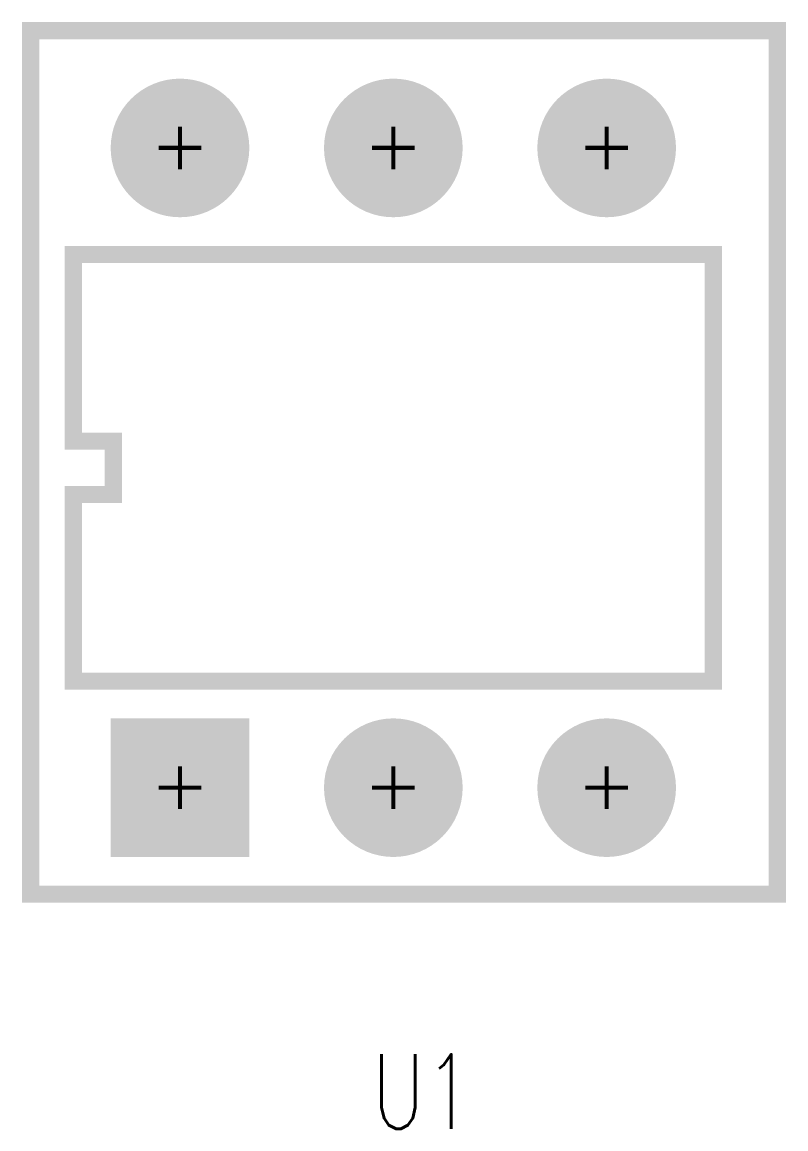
# Model space of a CAD drawing. Extents: x -132 to 432, y -117 to 280.
# Drawn here: x -98.49 to -89.4, y 141.83 to 155.01 of the extents above; entities that cross this region are included whole.
import ezdxf

# ---------------------------------------------------------------- set-up
doc = ezdxf.new("R2010")
doc.units = 0
for name, color, linetype in [('DRIL_PLTE_THRU_01', 16, 'CONTINUOUS'), ('DRIL_PLTE_THRU_02', 146, 'CONTINUOUS'), ('DRIL_PLTE_THRU_03', 56, 'CONTINUOUS'), ('DRIL_PLTE_THRU_04', 216, 'CONTINUOUS'), ('DRIL_PLTE_THRU_05', 34, 'CONTINUOUS'), ('DRIL_PLTE_THRU_06', 96, 'CONTINUOUS'), ('DRIL_PLTE_THRU_07', 171, 'CONTINUOUS'), ('DRIL_PLTE_THRU_08', 176, 'CONTINUOUS'), ('DRIL_SYMBOL', 2, 'CONTINUOUS'), ('PADS_BOT', 5, 'CONTINUOUS'), ('PADS_INNER', 1, 'CONTINUOUS'), ('PADS_TOP', 1, 'CONTINUOUS'), ('PART_NAME_01', 1, 'CONTINUOUS'), ('PART_TOP_2DLINE_26', 5, 'CONTINUOUS'), ('PART_TOP_2DLINE_27', 5, 'CONTINUOUS')]:
    doc.layers.add(name, color=color, linetype=linetype)
doc.styles.add('W0$127', font='simplex', dxfattribs={"width": 0.75})

# ---------------------------------------------------------------- blocks, each defined once
blk = doc.blocks.new('SMOOTH_0$2032')
at = {"const_width": 0.1016}
blk.add_lwpolyline([(-0.0508, 0, 1), (0.0508, 0, 1)], format="xyb", close=True, dxfattribs=at)
blk = doc.blocks.new('PART_BODY_TOP_2')
at = {"layer": 'PART_TOP_2DLINE_26', "const_width": 0.2032}
blk.add_lwpolyline([(-1.27, 1.778), (9.017, 1.778), (9.017, -7.112), (-1.27, -7.112)], close=True, dxfattribs=at)
at = {"layer": 'PART_TOP_2DLINE_27', "const_width": 0.2032}
blk.add_lwpolyline([(1.27, 1.27), (3.4925, 1.27), (3.4925, 0.79375), (4.1275, 0.79375), (4.1275, 1.27), (6.35, 1.27), (6.35, -6.35), (1.27, -6.35)], close=True, dxfattribs=at)
at = {"layer": 'PART_TOP_2DLINE_26'}
for p in [(-1.27, 1.778), (9.017, 1.778), (-1.27, -7.112), (9.017, -7.112)]:
    blk.add_blockref('SMOOTH_0$2032', p, dxfattribs=at)
at = {"layer": 'PART_TOP_2DLINE_27'}
for p in [(1.27, 1.27), (3.4925, 1.27), (4.1275, 1.27), (6.35, 1.27), (3.4925, 0.79375), (4.1275, 0.79375), (1.27, -6.35), (6.35, -6.35)]:
    blk.add_blockref('SMOOTH_0$2032', p, dxfattribs=at)
blk = doc.blocks.new('DRIL_SYMBOL_1$016')
at = {"layer": 'DRIL_SYMBOL', "const_width": 0.0508}
for points in [[(0, -0.254), (0, 0.254)], [(-0.254, 0), (0.254, 0)]]:
    blk.add_lwpolyline(points, dxfattribs=at)
blk = doc.blocks.new('DRIL_HOLE_1$016')
at = {"const_width": 0.508}
blk.add_lwpolyline([(-0.254, 0, 1), (0.254, 0, 1)], format="xyb", close=True, dxfattribs=at)
blk.add_blockref('DRIL_SYMBOL_1$016', (0, 0))
blk = doc.blocks.new('PAD_2')
at = {"const_width": 0.8255}
blk.add_lwpolyline([(0, -0.41275, 1), (0, 0.41275, 1)], format="xyb", close=True, dxfattribs=at)
blk = doc.blocks.new('PAD_3')
at = {"const_width": 1.651}
blk.add_lwpolyline([(-0.8255, 0), (0.8255, 0)], dxfattribs=at)
blk = doc.blocks.new('STK_TOP_9')
at = {"layer": 'DRIL_PLTE_THRU_01'}
blk.add_blockref('DRIL_HOLE_1$016', (0, 0), dxfattribs=at)
at = {"layer": 'DRIL_PLTE_THRU_02'}
blk.add_blockref('DRIL_HOLE_1$016', (0, 0), dxfattribs=at)
at = {"layer": 'DRIL_PLTE_THRU_03'}
blk.add_blockref('DRIL_HOLE_1$016', (0, 0), dxfattribs=at)
at = {"layer": 'DRIL_PLTE_THRU_04'}
blk.add_blockref('DRIL_HOLE_1$016', (0, 0), dxfattribs=at)
at = {"layer": 'DRIL_PLTE_THRU_05'}
blk.add_blockref('DRIL_HOLE_1$016', (0, 0), dxfattribs=at)
at = {"layer": 'DRIL_PLTE_THRU_06'}
blk.add_blockref('DRIL_HOLE_1$016', (0, 0), dxfattribs=at)
at = {"layer": 'DRIL_PLTE_THRU_07'}
blk.add_blockref('DRIL_HOLE_1$016', (0, 0), dxfattribs=at)
at = {"layer": 'DRIL_PLTE_THRU_08'}
blk.add_blockref('DRIL_HOLE_1$016', (0, 0), dxfattribs=at)
at = {"layer": 'PADS_BOT'}
blk.add_blockref('PAD_3', (0, 0), dxfattribs=at)
at = {"layer": 'PADS_INNER'}
blk.add_blockref('PAD_2', (0, 0), dxfattribs=at)
at = {"layer": 'PADS_TOP'}
blk.add_blockref('PAD_3', (0, 0), dxfattribs=at)
blk = doc.blocks.new('STK_TOP_8')
at = {"layer": 'DRIL_PLTE_THRU_01'}
blk.add_blockref('DRIL_HOLE_1$016', (0, 0), dxfattribs=at)
at = {"layer": 'DRIL_PLTE_THRU_02'}
blk.add_blockref('DRIL_HOLE_1$016', (0, 0), dxfattribs=at)
at = {"layer": 'DRIL_PLTE_THRU_03'}
blk.add_blockref('DRIL_HOLE_1$016', (0, 0), dxfattribs=at)
at = {"layer": 'DRIL_PLTE_THRU_04'}
blk.add_blockref('DRIL_HOLE_1$016', (0, 0), dxfattribs=at)
at = {"layer": 'DRIL_PLTE_THRU_05'}
blk.add_blockref('DRIL_HOLE_1$016', (0, 0), dxfattribs=at)
at = {"layer": 'DRIL_PLTE_THRU_06'}
blk.add_blockref('DRIL_HOLE_1$016', (0, 0), dxfattribs=at)
at = {"layer": 'DRIL_PLTE_THRU_07'}
blk.add_blockref('DRIL_HOLE_1$016', (0, 0), dxfattribs=at)
at = {"layer": 'DRIL_PLTE_THRU_08'}
blk.add_blockref('DRIL_HOLE_1$016', (0, 0), dxfattribs=at)
at = {"layer": 'PADS_BOT'}
blk.add_blockref('PAD_2', (0, 0), dxfattribs=at)
at = {"layer": 'PADS_INNER'}
blk.add_blockref('PAD_2', (0, 0), dxfattribs=at)
at = {"layer": 'PADS_TOP'}
blk.add_blockref('PAD_2', (0, 0), dxfattribs=at)
blk = doc.blocks.new('SYM_TOP_4')
for name, p in [('PART_BODY_TOP_2', (0, 0)), ('STK_TOP_9', (0, 0)), ('STK_TOP_8', (7.62, 0)), ('STK_TOP_8', (0, -2.54)), ('STK_TOP_8', (7.62, -2.54)), ('STK_TOP_8', (0, -5.08)), ('STK_TOP_8', (7.62, -5.08))]:
    blk.add_blockref(name, p)
blk = doc.blocks.new('PART_TOP_34')
blk.add_blockref('SYM_TOP_4', (0, 0))
at = {"layer": 'PART_NAME_01', "style": 'W0$127', "width": 0.75}
blk.add_text('U1', height=0.889, rotation=270, dxfattribs=at).set_placement((-4.064, -2.286))

msp = doc.modelspace()

# ---------------------------------------------------------------- block references
at = {"rotation": 90}
msp.add_blockref('PART_TOP_34', (-96.6089, 145.88998), dxfattribs=at)

doc.saveas('drawing.dxf')
